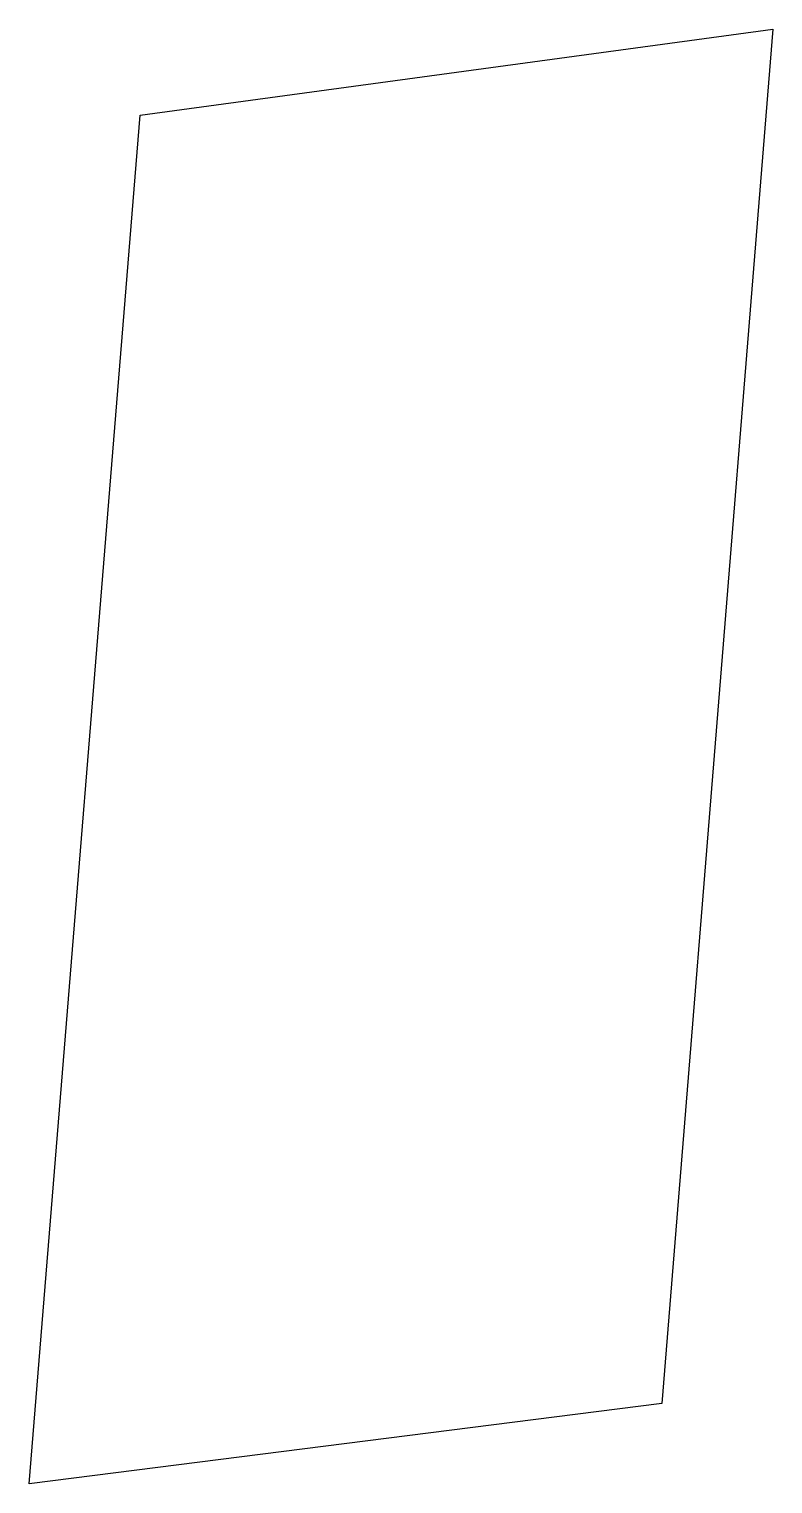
# Model space of a CAD drawing. Header units: inches. Extents: x 609224.4 to 609236, y 1324054.7 to 1324077.5.
import ezdxf

# ---------------------------------------------------------------- set-up
doc = ezdxf.new("R2010")
doc.units = ezdxf.units.IN
doc.header["$MEASUREMENT"] = 0

msp = doc.modelspace()

# ---------------------------------------------------------------- linework, layer by layer
msp.add_lwpolyline([(609226.11, 1324076.19), (609236.02, 1324077.54), (609234.28, 1324056), (609224.37, 1324054.74)], close=True)

doc.saveas('drawing.dxf')
